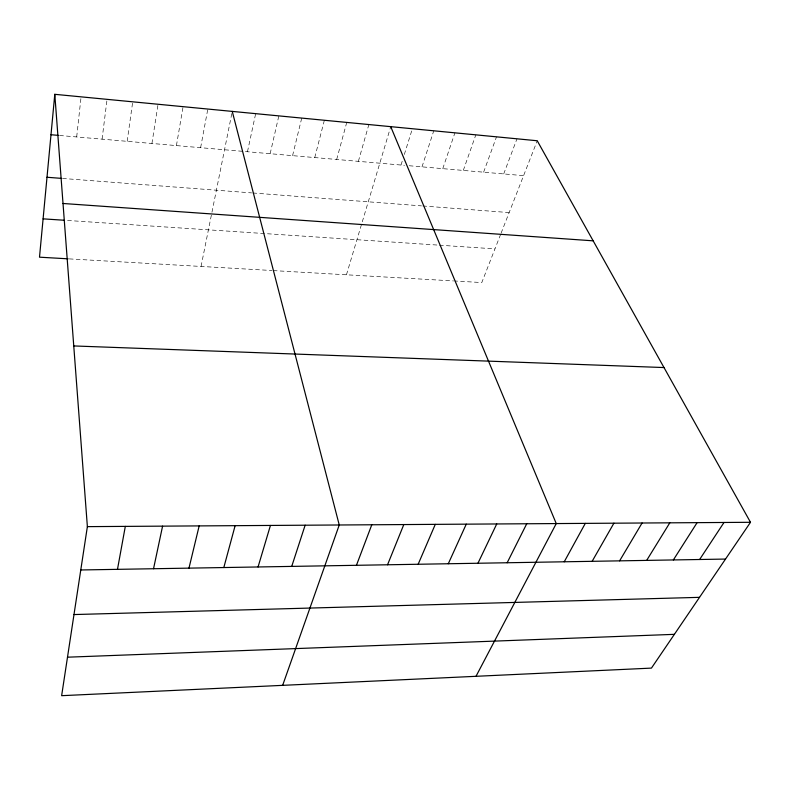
<?xml version="1.0" encoding="UTF-8"?>
<svg xmlns="http://www.w3.org/2000/svg" width="790" height="790" viewBox="0 0 790 790"><rect width="100%" height="100%" fill="white"/><g stroke="black" fill="none" stroke-linecap="round" stroke-linejoin="round"><path stroke-width="0.59" stroke-dasharray="3.95 2.96" d="M76.689 136.956L81.084 96.854M102.078 139.149L107.065 99.352M127.16 141.321L132.72 101.821M151.937 143.474L158.059 104.26M176.427 145.587L183.092 106.67M200.62 147.681L207.819 109.05M201.045 266.457L232.003 112.605M247.468 151.739L255.674 113.661M270.15 153.704L278.84 115.883M292.577 155.65L301.731 118.085M314.746 157.566L324.364 120.268M336.678 159.462L346.741 122.42M358.364 161.338L368.861 124.553M346.445 274.792L390.734 126.657M401.024 165.031L402.851 159.185M404.312 154.494L412.37 128.74M422.008 166.848L433.759 130.794M442.765 168.645L454.912 132.839M463.296 170.423L475.827 134.853M483.608 172.181L496.515 136.838M503.704 173.928L516.986 138.813M500.653 234.304L481.791 282.553L454.744 281.003M501.097 233.188L537.23 140.758M69.263 258.893L271.987 270.516M273.212 270.595L453.559 280.934M67.535 220.469L437.018 245.028M439.457 245.196L494.955 248.88M62.519 178.451L251.645 192.898M252.81 192.987L421.544 205.884M422.749 205.973L509.155 212.579M59.556 135.475L404.519 165.337M409.181 165.742L523.592 175.647"/><path stroke-width="1.19" d="M54.786 94.316L87.374 526.634L61.64 695.684L651.444 668.103L750.5 522.299L537.23 140.758L54.786 94.316L39.5 257.185L68.078 258.824M117.483 569.343L125.314 526.387M153.536 568.731L162.582 526.15M188.978 568.138L199.169 525.903M223.817 567.546L235.124 525.666M258.053 566.963L270.437 525.439M291.727 566.4L305.137 525.212M282.652 685.345L339.246 524.985L232.25 111.4M356.438 565.304L371.784 524.777M387.544 564.781L403.799 524.57M418.157 564.258L435.28 524.363M448.286 563.754L466.258 524.155M477.95 563.25L496.732 523.958M507.16 562.757L526.732 523.76M476.005 676.309L556.249 523.573L390.734 126.657M564.238 561.789L585.301 523.375M592.135 561.325L613.909 523.187M619.607 560.861L642.073 523.01M646.674 560.396L669.802 522.822M673.347 559.952L697.106 522.644M699.624 559.508L724.005 522.467M67.496 657.191L674.374 634.34M73.984 614.561L699.515 597.339M80.778 569.965L725.516 559.063M87.374 526.634L750.5 522.299M73.756 345.941L664.005 367.557M43.095 218.85L63.872 220.222M63.012 203.484L593.171 240.832M47.005 177.266L61.324 178.362M50.995 134.734L58.332 135.367"/></g></svg>
